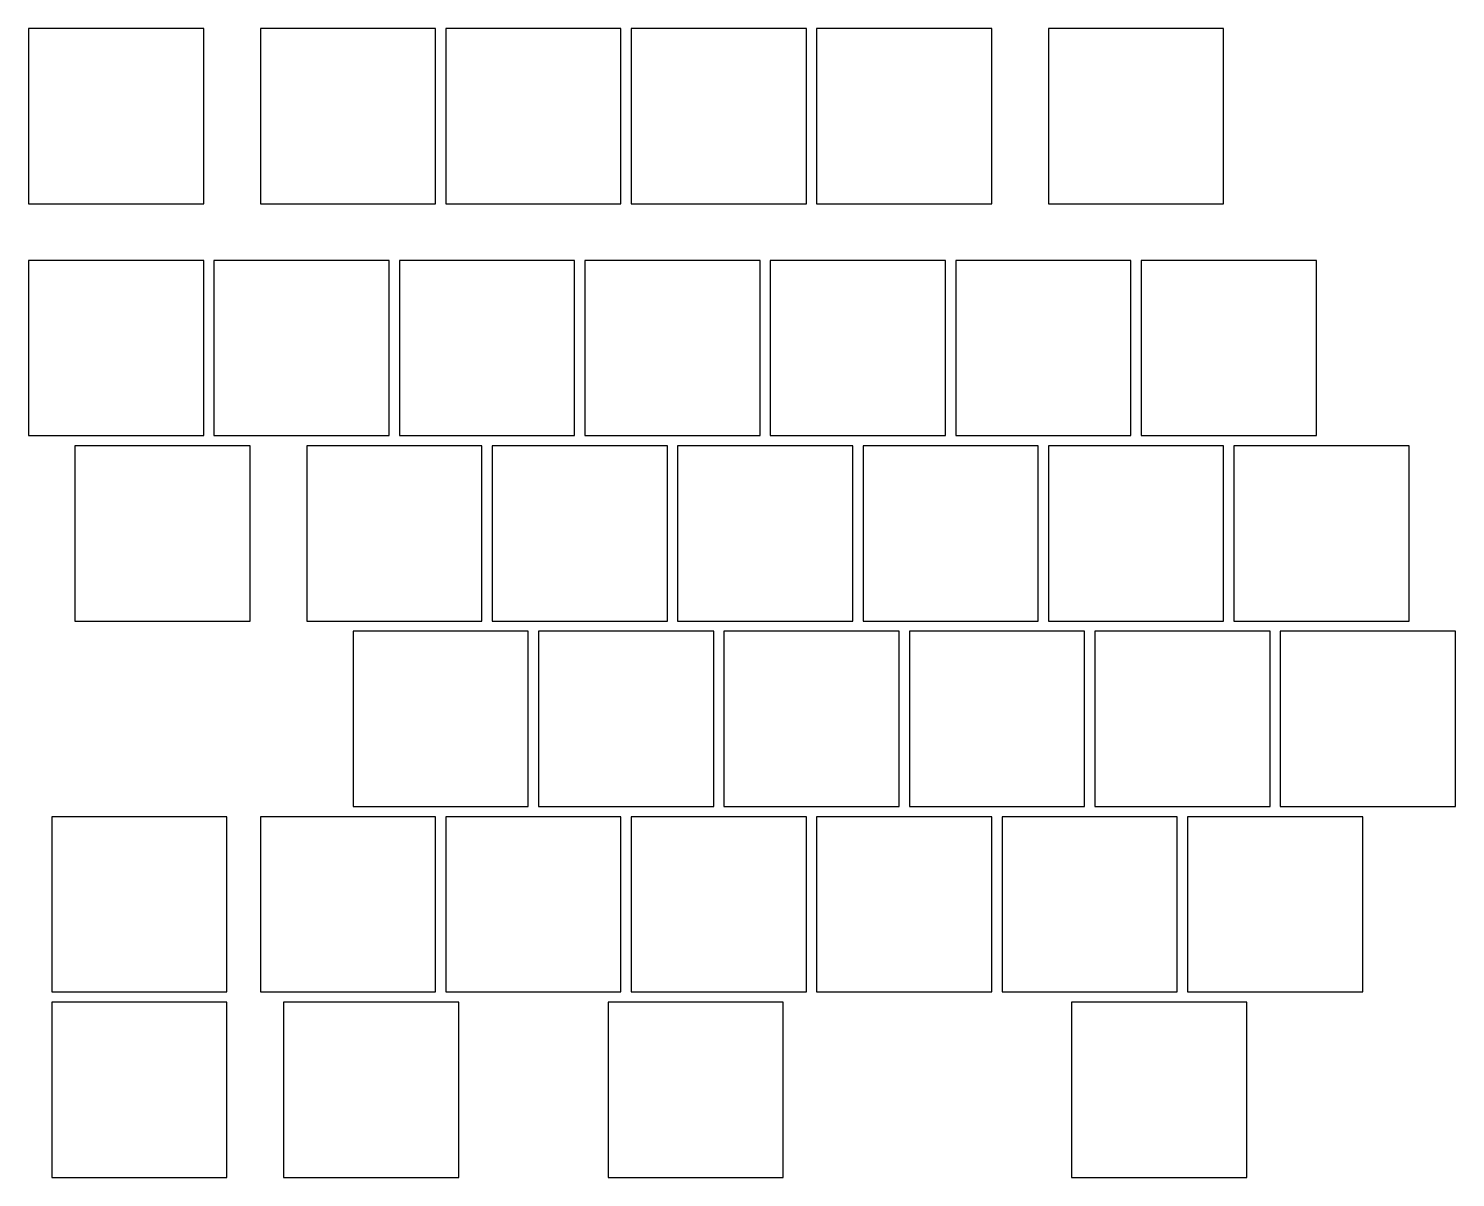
# Model space of a CAD drawing. Header units: millimetres. Extents: x 91 to 238, y -185 to -67.
import ezdxf

# ---------------------------------------------------------------- set-up
doc = ezdxf.new("R2010")
doc.units = ezdxf.units.MM

msp = doc.modelspace()

# ---------------------------------------------------------------- linework, layer by layer
for p, q in [((109, -67.1875), (91, -67.1875)), ((91, -67.1875), (91, -85.1875)), ((109, -85.1875), (109, -67.1875)), ((132.8125, -67.1875), (114.8125, -67.1875)), ((114.8125, -67.1875), (114.8125, -85.1875)), ((132.8125, -85.1875), (132.8125, -67.1875)), ((151.8625, -67.1875), (133.8625, -67.1875)), ((133.8625, -67.1875), (133.8625, -85.1875)), ((151.8625, -85.1875), (151.8625, -67.1875)), ((170.9125, -67.1875), (152.9125, -67.1875)), ((152.9125, -67.1875), (152.9125, -85.1875)), ((170.9125, -85.1875), (170.9125, -67.1875)), ((189.9625, -67.1875), (171.9625, -67.1875)), ((171.9625, -67.1875), (171.9625, -85.1875)), ((189.9625, -85.1875), (189.9625, -67.1875)), ((213.775, -67.1875), (195.775, -67.1875)), ((195.775, -67.1875), (195.775, -85.1875)), ((213.775, -85.1875), (213.775, -67.1875)), ((91, -85.1875), (109, -85.1875)), ((114.8125, -85.1875), (132.8125, -85.1875)), ((133.8625, -85.1875), (151.8625, -85.1875)), ((152.9125, -85.1875), (170.9125, -85.1875)), ((171.9625, -85.1875), (189.9625, -85.1875)), ((195.775, -85.1875), (213.775, -85.1875)), ((91, -91), (91, -109)), ((109, -91), (91, -91)), ((109, -109), (109, -91)), ((110.05, -91), (110.05, -109)), ((128.05, -91), (110.05, -91)), ((128.05, -109), (128.05, -91)), ((129.1, -91), (129.1, -109)), ((147.1, -91), (129.1, -91)), ((147.1, -109), (147.1, -91)), ((148.15, -91), (148.15, -109)), ((166.15, -91), (148.15, -91)), ((166.15, -109), (166.15, -91)), ((167.2, -91), (167.2, -109)), ((185.2, -91), (167.2, -91)), ((185.2, -109), (185.2, -91)), ((186.25, -91), (186.25, -109)), ((204.25, -91), (186.25, -91)), ((204.25, -109), (204.25, -91)), ((205.3, -91), (205.3, -109)), ((223.3, -91), (205.3, -91)), ((223.3, -109), (223.3, -91)), ((91, -109), (109, -109)), ((110.05, -109), (128.05, -109)), ((129.1, -109), (147.1, -109)), ((148.15, -109), (166.15, -109)), ((167.2, -109), (185.2, -109)), ((186.25, -109), (204.25, -109)), ((205.3, -109), (223.3, -109)), ((95.7625, -110.05), (95.7625, -128.05)), ((113.7625, -110.05), (95.7625, -110.05)), ((113.7625, -128.05), (113.7625, -110.05)), ((119.575, -110.05), (119.575, -128.05)), ((137.575, -110.05), (119.575, -110.05)), ((137.575, -128.05), (137.575, -110.05)), ((138.625, -110.05), (138.625, -128.05)), ((156.625, -110.05), (138.625, -110.05)), ((156.625, -128.05), (156.625, -110.05)), ((157.675, -110.05), (157.675, -128.05)), ((175.675, -110.05), (157.675, -110.05)), ((175.675, -128.05), (175.675, -110.05)), ((176.725, -110.05), (176.725, -128.05)), ((194.725, -110.05), (176.725, -110.05)), ((194.725, -128.05), (194.725, -110.05)), ((195.775, -110.05), (195.775, -128.05)), ((213.775, -110.05), (195.775, -110.05)), ((213.775, -128.05), (213.775, -110.05)), ((214.825, -110.05), (214.825, -128.05)), ((232.825, -110.05), (214.825, -110.05)), ((232.825, -128.05), (232.825, -110.05)), ((95.7625, -128.05), (113.7625, -128.05)), ((119.575, -128.05), (137.575, -128.05)), ((138.625, -128.05), (156.625, -128.05)), ((157.675, -128.05), (175.675, -128.05)), ((176.725, -128.05), (194.725, -128.05)), ((195.775, -128.05), (213.775, -128.05)), ((214.825, -128.05), (232.825, -128.05)), ((124.3375, -129.1), (124.3375, -147.1)), ((142.3375, -129.1), (124.3375, -129.1)), ((142.3375, -147.1), (142.3375, -129.1)), ((143.3875, -129.1), (143.3875, -147.1)), ((161.3875, -129.1), (143.3875, -129.1)), ((161.3875, -147.1), (161.3875, -129.1)), ((162.4375, -129.1), (162.4375, -147.1)), ((180.4375, -129.1), (162.4375, -129.1)), ((180.4375, -147.1), (180.4375, -129.1)), ((181.4875, -129.1), (181.4875, -147.1)), ((199.4875, -129.1), (181.4875, -129.1)), ((199.4875, -147.1), (199.4875, -129.1)), ((200.5375, -129.1), (200.5375, -147.1)), ((218.5375, -129.1), (200.5375, -129.1)), ((218.5375, -147.1), (218.5375, -129.1)), ((219.5875, -129.1), (219.5875, -147.1)), ((237.5875, -129.1), (219.5875, -129.1)), ((237.5875, -147.1), (237.5875, -129.1)), ((124.3375, -147.1), (142.3375, -147.1)), ((143.3875, -147.1), (161.3875, -147.1)), ((162.4375, -147.1), (180.4375, -147.1)), ((181.4875, -147.1), (199.4875, -147.1)), ((200.5375, -147.1), (218.5375, -147.1)), ((219.5875, -147.1), (237.5875, -147.1)), ((93.38125, -148.15), (93.38125, -166.15)), ((111.38125, -148.15), (93.38125, -148.15)), ((111.38125, -166.15), (111.38125, -148.15)), ((114.8125, -148.15), (114.8125, -166.15)), ((132.8125, -148.15), (114.8125, -148.15)), ((132.8125, -166.15), (132.8125, -148.15)), ((133.8625, -148.15), (133.8625, -166.15)), ((151.8625, -148.15), (133.8625, -148.15)), ((151.8625, -166.15), (151.8625, -148.15)), ((152.9125, -148.15), (152.9125, -166.15)), ((170.9125, -148.15), (152.9125, -148.15)), ((170.9125, -166.15), (170.9125, -148.15)), ((171.9625, -148.15), (171.9625, -166.15)), ((189.9625, -148.15), (171.9625, -148.15)), ((189.9625, -166.15), (189.9625, -148.15)), ((191.0125, -148.15), (191.0125, -166.15)), ((209.0125, -148.15), (191.0125, -148.15)), ((209.0125, -166.15), (209.0125, -148.15)), ((210.0625, -148.15), (210.0625, -166.15)), ((228.0625, -148.15), (210.0625, -148.15)), ((228.0625, -166.15), (228.0625, -148.15)), ((93.38125, -166.15), (111.38125, -166.15)), ((114.8125, -166.15), (132.8125, -166.15)), ((133.8625, -166.15), (151.8625, -166.15)), ((152.9125, -166.15), (170.9125, -166.15)), ((171.9625, -166.15), (189.9625, -166.15)), ((191.0125, -166.15), (209.0125, -166.15)), ((210.0625, -166.15), (228.0625, -166.15)), ((111.38125, -167.2), (93.38125, -167.2)), ((93.38125, -167.2), (93.38125, -185.2)), ((111.38125, -185.2), (111.38125, -167.2)), ((135.19375, -167.2), (117.19375, -167.2)), ((117.19375, -167.2), (117.19375, -185.2)), ((135.19375, -185.2), (135.19375, -167.2)), ((168.53125, -167.2), (150.53125, -167.2)), ((150.53125, -167.2), (150.53125, -185.2)), ((168.53125, -185.2), (168.53125, -167.2)), ((216.15625, -167.2), (198.15625, -167.2)), ((198.15625, -167.2), (198.15625, -185.2)), ((216.15625, -185.2), (216.15625, -167.2)), ((93.38125, -185.2), (111.38125, -185.2)), ((117.19375, -185.2), (135.19375, -185.2)), ((150.53125, -185.2), (168.53125, -185.2)), ((198.15625, -185.2), (216.15625, -185.2))]:
    msp.add_line(p, q)

doc.saveas('drawing.dxf')
